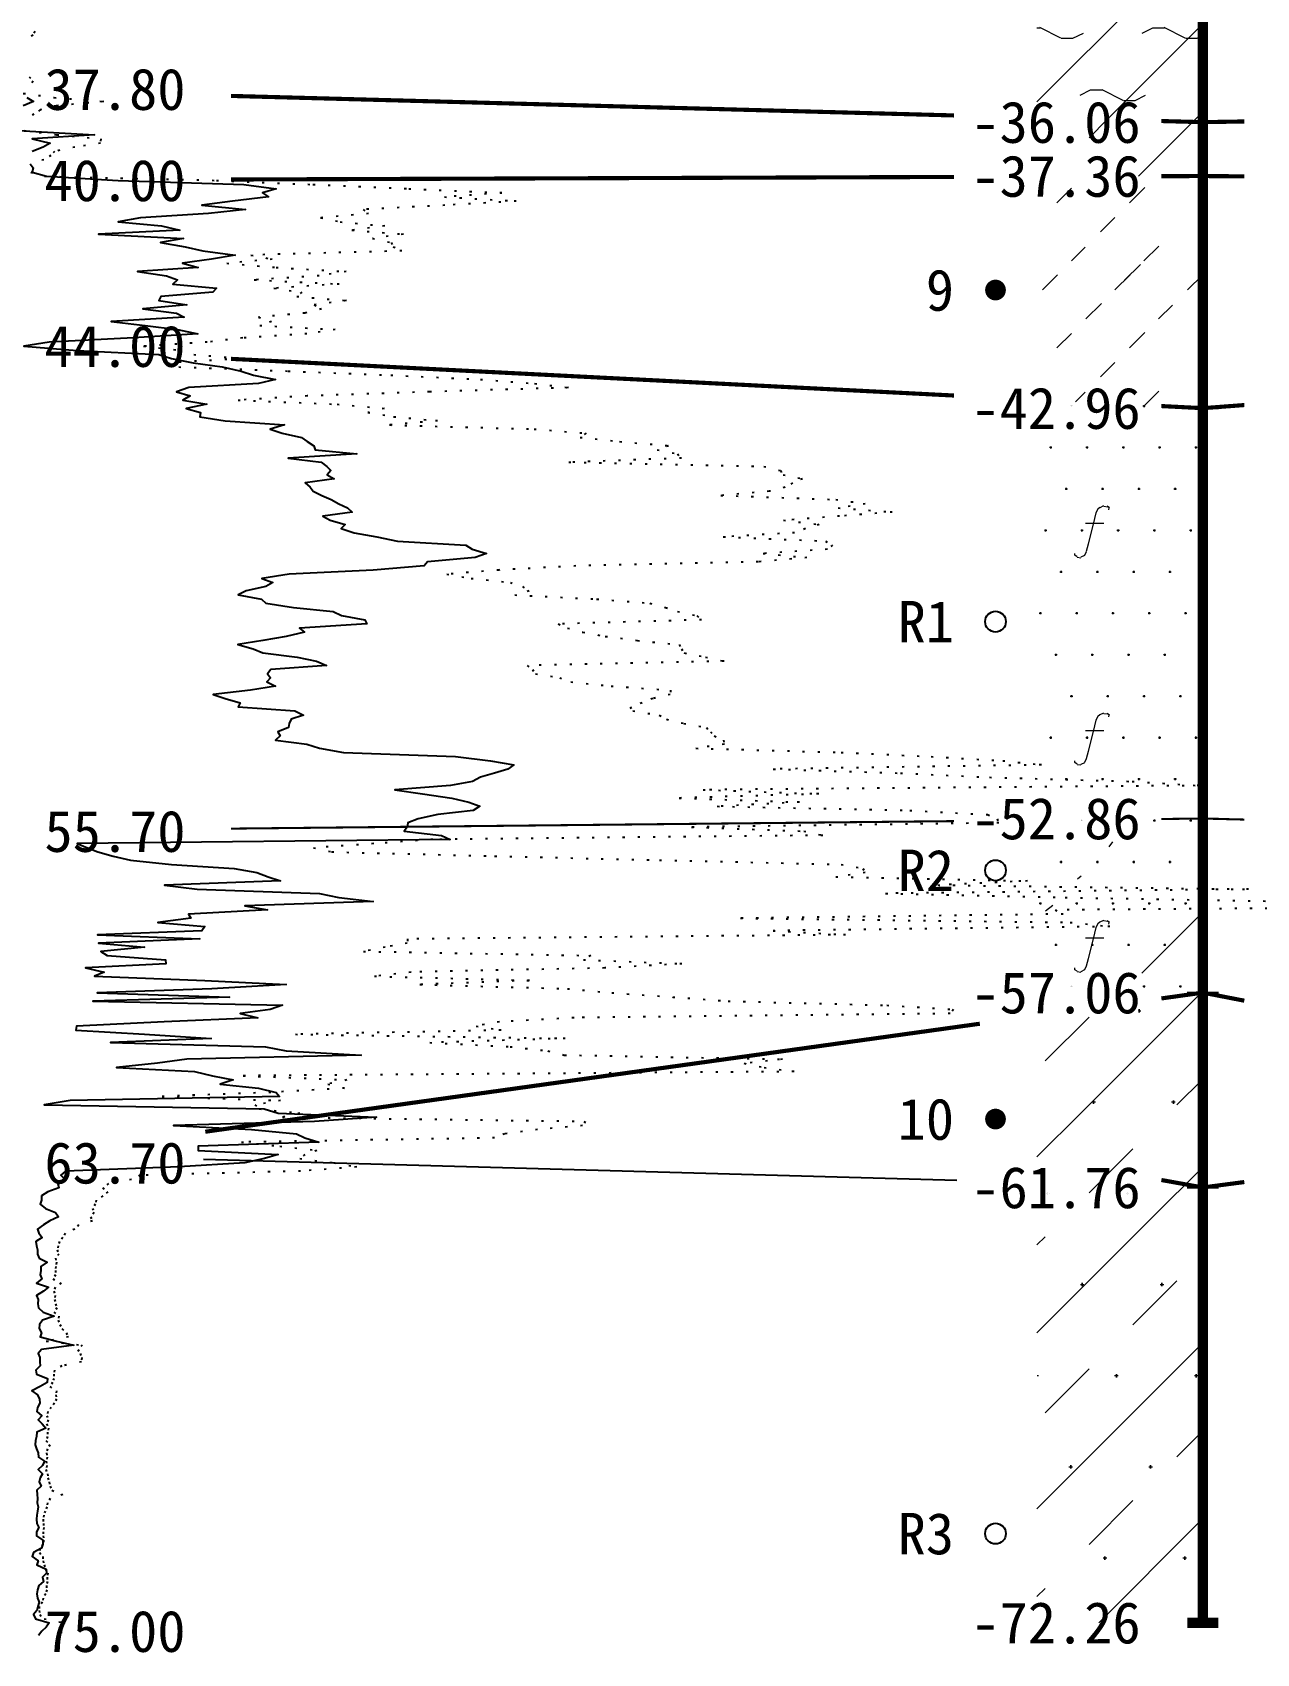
# Model space of a CAD drawing. Extents: x -37 to 3540, y -1485 to 297.
# Drawn here: x 2760.4 to 2819.5, y -825.2 to -747 of the extents above; entities that cross this region are included whole.
import ezdxf
from ezdxf.enums import TextEntityAlignment as Align

# ---------------------------------------------------------------- set-up
doc = ezdxf.new("R2010")
doc.units = 0
doc.linetypes.add('DOT', pattern=[6.35, 0, -6.35])
doc.layers.get('0').update_dxf_attribs({"linetype": 'CONTINUOUS'})
for name, color, linetype in [('CURVE', 200, 'CONTINUOUS'), ('HOLE', 41, 'CONTINUOUS'), ('SAMPLE', 1, 'CONTINUOUS'), ('STRATUM', 241, 'CONTINUOUS')]:
    doc.layers.add(name, color=color, linetype=linetype)
doc.layers.add('HATCH', color=7, linetype='CONTINUOUS', lineweight=13)
doc.styles.add('ST', font='')
doc.styles.get('ST').set_extended_font_data('SimSun')
pattern_1 = [(45, (2761.52, -891), (-4.24264, 4.24264), [10, 0]), (45, (2762.581, -894.182), (-2.12132, 6.36396), [3, -3])]
pattern_2 = [(82.875, (2760.6857, -892.206), (0.000369, 10.000176), [0.0893, -80.5337]), (143.13, (2760.7867, -892.2818), (-29.999964, 20.000054), [0.12627, -49.87373]), (172.875, (2760.9639, -892.304), (-70.000246, 9.99966), [0.17857, -80.44443]), (206.565, (2761.1423, -892.2147), (-9.9997, -9.99969), [0.19954, -22.16046]), (243.435, (2761.2316, -892.0363), (9e-06, -9.9997), [0.19954, -22.16146]), (255.964, (2761.3209, -891.679), (-0.0002, -9.9995), [0.36813, -40.86287]), (255.964, (2761.631, -890.439), (-0.0002, -9.9995), [1.2784, -39.9526]), (255.964, (2761.6994, -890.165), (-0.0002, -9.9995), [0.28235, -40.94865]), (216.87, (2761.8896, -889.9108), (-9.999982, -10.000018), [0.12627, -49.87373]), (243.435, (2761.7886, -889.9865), (9e-06, -9.9997), [0.19954, -22.16146]), (206.565, (2762.068, -889.8215), (-9.9997, -9.99969), [0.19954, -22.16046]), (172.875, (2762.2453, -889.8437), (-70.000246, 9.99966), [0.17857, -80.44443]), (143.13, (2762.3463, -889.9194), (-29.999964, 20.000054), [0.12627, -49.87373]), (82.875, (2762.3352, -890.008), (0.000369, 10.000176), [0.0893, -80.5337]), (0, (2761.191, -890.66), (0, 10), [0.89286, -9.10714]), (0, (2761.5453, -891), (1, 2), [0, -1.75]), (0, (2761.5203, -890.975), (1, 2), [0, -1.75]), (0, (2761.5203, -891), (1, 2), [0, -1.75]), (0, (2761.4953, -891), (1, 2), [0, -1.75]), (0, (2761.5203, -891.025), (1, 2), [0, -1.75])]
pattern_3 = [(82.875, (2759.684, -893.6533), (0.00081, 22.00039), [0.1964, -177.1742]), (143.13, (2759.9064, -893.82), (-65.99992, 44.00012), [0.2778, -109.7222]), (172.875, (2760.2962, -893.8687), (-154.00054, 21.99925), [0.3929, -176.9777]), (206.565, (2760.689, -893.672), (-21.99935, -21.9993), [0.439, -48.753]), (243.435, (2760.885, -893.28), (2e-05, -21.9993), [0.439, -48.7552]), (255.964, (2761.0816, -892.494), (-0.00044, -21.9989), [0.81, -89.8983]), (255.964, (2761.7637, -889.7656), (-0.00044, -21.9989), [2.8124, -87.8958]), (255.964, (2761.9143, -889.163), (-0.00044, -21.9989), [0.6212, -90.087]), (216.87, (2762.333, -888.6037), (-21.99996, -22.00004), [0.2778, -109.7222]), (243.435, (2762.111, -888.77), (2e-05, -21.9993), [0.439, -48.7552]), (206.565, (2762.7255, -888.407), (-21.99935, -21.9993), [0.439, -48.753]), (172.875, (2763.1153, -888.456), (-154.00054, 21.99925), [0.3929, -176.9777]), (143.13, (2763.3376, -888.6228), (-65.99992, 44.00012), [0.2778, -109.7222]), (82.875, (2763.3132, -888.8177), (0.00081, 22.00039), [0.1964, -177.1742]), (0, (2760.795, -890.252), (0, 22), [1.9643, -20.0357]), (0, (2761.5753, -891), (2.2, 4.4), [0, -3.85]), (0, (2761.5203, -890.945), (2.2, 4.4), [0, -3.85]), (0, (2761.5203, -891), (2.2, 4.4), [0, -3.85]), (0, (2761.4653, -891), (2.2, 4.4), [0, -3.85]), (0, (2761.5203, -891.055), (2.2, 4.4), [0, -3.85])]

# ---------------------------------------------------------------- blocks, each defined once
blk = doc.blocks.new('SampleSoilUndisturbed')
at = {"const_width": 0.5}
blk.add_lwpolyline([(-0.25, 0, 1), (0.25, 0, 1)], format="xyb", close=True, dxfattribs=at)
blk = doc.blocks.new('SampleSoilDisturbed')
blk.add_circle((0, 0), 0.5)

msp = doc.modelspace()

# ---------------------------------------------------------------- hatches: boundary and pattern name
at = {"layer": 'HATCH'}
h = msp.add_hatch(dxfattribs=at)
h.set_pattern_fill('YNNT', color=251, style=0)
h.set_pattern_definition([(45, (2761.5203, -891), (-2.12132, 2.12132), [10, 0]), (26.565, (2762.5944, -891.2536), (5.999823, 5.999812), [0.567, -12.849]), (0, (2762.0274, -891.2536), (0, 6), [0.567, -5.433]), (26.565, (2759.939, -891), (5.999823, 5.999812), [0.567, -12.849]), (0, (2760.446, -890.7464), (0, 6), [0.567, -5.433]), (153.435, (2762.0274, -891.2536), (-5.999818, -5e-06), [1.134, -12.2826]), (26.565, (2765.5944, -888.2536), (5.999823, 5.99981), [0.567, -12.849]), (0, (2765.0274, -888.2536), (0, 6), [0.567, -5.433]), (26.565, (2762.939, -888), (5.999823, 5.99981), [0.567, -12.849]), (0, (2763.446, -887.7464), (0, 6), [0.567, -5.433]), (153.435, (2765.0274, -888.2536), (-5.999818, -5e-06), [1.134, -12.2826])])
h.paths.add_polyline_path([(2816.866, -738.3), (2808.866, -738.084), (2808.866, -751.084), (2816.866, -751.3)])
h.paths.add_polyline_path([(2804.796, -752.789), (2814.355, -752.789), (2814.355, -749.856), (2804.796, -749.856)], flags=9)
h.paths.add_polyline_path([(2804.796, -739.789), (2814.355, -739.789), (2814.355, -736.856), (2804.796, -736.856)], flags=9)
h = msp.add_hatch(dxfattribs=at)
h.set_pattern_fill('FZNT', color=32, style=0)
h.set_pattern_definition(pattern_1)
h.paths.add_polyline_path([(2816.866, -751.3), (2808.866, -751.084), (2808.866, -753.929), (2816.866, -753.9)])
h.paths.add_polyline_path([(2804.796, -755.389), (2814.355, -755.389), (2814.355, -752.456), (2804.796, -752.456)], flags=9)
h.paths.add_polyline_path([(2804.796, -752.789), (2814.355, -752.789), (2814.355, -749.856), (2804.796, -749.856)], flags=9)
h = msp.add_hatch(dxfattribs=at)
h.set_pattern_fill('NZFT', color=52, style=0)
h.set_pattern_definition([(45, (2761.5203, -891), (-6e-07, 6.99998), [0.9473, -8.9522]), (45, (2762.9203, -889.6), (-6e-07, 6.99998), [0.9869, -8.9126]), (45, (2764.3203, -888.2), (-6e-07, 6.99998), [1.06018, -8.8393]), (45, (2765.7203, -886.8), (-6e-07, 6.99998), [0.94918, -8.95032]), (45, (2767.1203, -885.4), (-6e-07, 6.99998), [1.0365, -8.863]), (45, (2765.0203, -891), (-6e-07, 6.99998), [1.01335, -8.88615]), (45, (2766.4203, -889.6), (-6e-07, 6.99998), [1.07896, -12.12037]), (45, (2767.8203, -888.2), (-6e-07, 6.99998), [0.99882, -8.90067]), (45, (2762.2203, -886.8), (-4e-07, 6.99998), [1.05533, -8.84416]), (45, (2763.6203, -885.4), (-4e-07, 6.99998), [1.0365, -8.863])])
h.paths.add_polyline_path([(2816.866, -753.9), (2808.866, -753.929), (2808.866, -764.694), (2816.866, -765.1)])
h.paths.add_polyline_path([(2804.796, -766.589), (2814.355, -766.589), (2814.355, -763.656), (2804.796, -763.656)], flags=9)
h.paths.add_polyline_path([(2804.796, -755.389), (2814.355, -755.389), (2814.355, -752.456), (2804.796, -752.456)], flags=9)
h = msp.add_hatch(dxfattribs=at)
h.set_pattern_fill('FS', color=142, style=0)
h.set_pattern_definition(pattern_2)
h.paths.add_polyline_path([(2816.866, -765.1), (2808.866, -764.694), (2808.866, -784.983), (2816.866, -784.9)])
h.paths.add_polyline_path([(2804.796, -786.389), (2814.355, -786.389), (2814.355, -783.456), (2804.796, -783.456)], flags=9)
h.paths.add_polyline_path([(2804.796, -766.589), (2814.355, -766.589), (2814.355, -763.656), (2804.796, -763.656)], flags=9)
h = msp.add_hatch(dxfattribs=at)
h.set_pattern_fill('FS', color=142, style=0)
h.set_pattern_definition(pattern_2)
h.paths.add_polyline_path([(2816.866, -784.9), (2808.866, -784.983), (2808.866, -794.416), (2816.866, -793.3)])
h.paths.add_polyline_path([(2804.796, -794.789), (2814.355, -794.789), (2814.355, -791.856), (2804.796, -791.856)], flags=9)
h.paths.add_polyline_path([(2804.796, -786.389), (2814.355, -786.389), (2814.355, -783.456), (2804.796, -783.456)], flags=9)
h = msp.add_hatch(dxfattribs=at)
h.set_pattern_fill('SZFT', color=142, scale=2.2, style=0)
h.set_pattern_definition([(45, (2761.52, -891), (-2e-06, 15.4), [4.3383, -17.4406]), (45, (2767.709, -884.777), (-2e-06, 15.4), [4.386, -17.3928]), (45, (2772.669, -879.819), (-2e-06, 15.4), [3.99, -17.789]), (26.565, (2761.52, -883.3), (15.4, 15.4), [0.2123, -34.2231]), (36.87, (2763.0603, -881.76), (15.4, 15.4), [0.435, -76.565]), (315, (2769.22, -875.653), (15.4, 3e-06), [0.0727, -21.7062]), (26.565, (2769.22, -891), (15.4, 15.4), [0.3184, -34.117]), (26.565, (2770.76, -889.46), (15.4, 15.4), [0.2316, -34.2038]), (90, (2771.53, -888.69), (-15.4, -1e-06), [0.0633, -15.3367]), (26.565, (2772.3, -887.92), (15.4, 15.4), [0.2002, -68.6707]), (36.87, (2773.8403, -886.38), (15.4, 15.4), [0.2435, -76.7565]), (45, (2775.38, -884.84), (-5e-07, 15.4), [0.24, -21.5388]), (315, (2776.731, -883.195), (15.4, 3e-06), [0.0727, -21.7062]), (36.87, (2764.6003, -880.22), (15.4, 15.4), [0.2249, -76.7751]), (53.13, (2766.1403, -878.68), (30.8, 46.2), [0.2956, -76.7044]), (53.13, (2767.6803, -877.14), (30.8, 46.2), [0.2777, -76.7223])])
h.paths.add_polyline_path([(2816.866, -784.9), (2808.866, -784.983), (2808.866, -794.416), (2816.866, -793.3)])
h.paths.add_polyline_path([(2804.796, -794.789), (2814.355, -794.789), (2814.355, -791.856), (2804.796, -791.856)], flags=9)
h.paths.add_polyline_path([(2804.796, -786.389), (2814.355, -786.389), (2814.355, -783.456), (2804.796, -783.456)], flags=9)
h = msp.add_hatch(dxfattribs=at)
h.set_pattern_fill('FZNT', color=32, style=0)
h.set_pattern_definition(pattern_1)
h.paths.add_polyline_path([(2816.866, -793.3), (2808.866, -794.416), (2808.866, -801.261), (2816.866, -802.7)])
h.paths.add_polyline_path([(2804.796, -804.189), (2814.355, -804.189), (2814.355, -801.256), (2804.796, -801.256)], flags=9)
h.paths.add_polyline_path([(2804.796, -794.789), (2814.355, -794.789), (2814.355, -791.856), (2804.796, -791.856)], flags=9)
h = msp.add_hatch(dxfattribs=at)
h.set_pattern_fill('FS', color=32, scale=2.2, style=0)
h.set_pattern_definition(pattern_3)
h.paths.add_polyline_path([(2816.866, -793.3), (2808.866, -794.416), (2808.866, -801.261), (2816.866, -802.7)])
h.paths.add_polyline_path([(2804.796, -804.189), (2814.355, -804.189), (2814.355, -801.256), (2804.796, -801.256)], flags=9)
h.paths.add_polyline_path([(2804.796, -794.789), (2814.355, -794.789), (2814.355, -791.856), (2804.796, -791.856)], flags=9)
h = msp.add_hatch(dxfattribs=at)
h.set_pattern_fill('FZNT', color=32, style=0)
h.set_pattern_definition(pattern_1)
h.paths.add_polyline_path([(2816.866, -802.7), (2808.866, -801.261), (2808.866, -823.7), (2816.866, -823.7)])
h.paths.add_polyline_path([(2804.796, -825.189), (2814.355, -825.189), (2814.355, -822.256), (2804.796, -822.256)], flags=9)
h.paths.add_polyline_path([(2804.796, -804.189), (2814.355, -804.189), (2814.355, -801.256), (2804.796, -801.256)], flags=9)
h = msp.add_hatch(dxfattribs=at)
h.set_pattern_fill('FS', color=32, scale=2.2, style=0)
h.set_pattern_definition(pattern_3)
h.paths.add_polyline_path([(2816.866, -802.7), (2808.866, -801.261), (2808.866, -823.7), (2816.866, -823.7)])
h.paths.add_polyline_path([(2804.796, -825.189), (2814.355, -825.189), (2814.355, -822.256), (2804.796, -822.256)], flags=9)
h.paths.add_polyline_path([(2804.796, -804.189), (2814.355, -804.189), (2814.355, -801.256), (2804.796, -801.256)], flags=9)

# ---------------------------------------------------------------- linework, layer by layer
at = {"layer": 'CURVE', "color": 100, "linetype": 'DOT', "ltscale": 0.1}
for points in [[(2760.528, -746.91), (2760.448, -747.11), (2760.018, -747.31)], [(2760.258, -749.11), (2760.438, -749.31), (2760.318, -749.51)], [(2759.978, -749.91), (2761.468, -750.11), (2763.868, -750.31), (2761.568, -750.51), (2760.788, -750.71), (2760.488, -750.91), (2760.158, -751.11)], [(2760.018, -751.71), (2761.598, -751.91), (2763.718, -752.11), (2763.698, -752.31), (2762.458, -752.51), (2761.478, -752.71), (2761.308, -752.91), (2760.968, -753.11), (2760.298, -753.31)], [(2760.338, -753.71), (2760.998, -753.91), (2769.298, -754.11), (2773.948, -754.31), (2778.568, -754.51), (2783.058, -754.71), (2780.288, -754.91), (2783.748, -755.11), (2780.308, -755.31), (2776.368, -755.51), (2776.628, -755.71), (2774.318, -755.91), (2775.258, -756.11), (2777.408, -756.31), (2775.828, -756.51), (2778.308, -756.71), (2776.818, -756.91), (2777.718, -757.11), (2777.818, -757.31), (2778.238, -757.51), (2770.958, -757.71), (2771.978, -757.91), (2769.798, -758.11), (2772.168, -758.31), (2775.548, -758.51), (2774.248, -758.71), (2771.118, -758.91), (2775.218, -759.11), (2772.068, -759.31), (2773.408, -759.51), (2773.168, -759.71), (2775.558, -759.91), (2774.008, -760.11), (2774.358, -760.31), (2773.558, -760.51), (2771.318, -760.71), (2771.948, -760.91), (2771.378, -761.11), (2775.018, -761.31), (2773.658, -761.51), (2770.558, -761.71), (2768.848, -761.91), (2765.768, -762.11), (2767.538, -762.31), (2768.198, -762.51), (2770.528, -762.71), (2766.948, -762.91), (2767.478, -763.11), (2772.748, -763.31), (2777.698, -763.51), (2782.028, -763.71), (2784.638, -763.91), (2786.278, -764.11), (2779.578, -764.31), (2773.668, -764.51), (2770.338, -764.71), (2775.108, -764.91), (2777.378, -765.11), (2776.588, -765.31), (2777.838, -765.51), (2779.958, -765.71), (2777.638, -765.91), (2784.618, -766.11), (2787.118, -766.31), (2786.828, -766.51), (2788.738, -766.71), (2791.098, -766.91), (2790.548, -767.11), (2791.528, -767.31), (2791.718, -767.51), (2786.288, -767.71), (2795.688, -767.91), (2796.498, -768.11), (2796.618, -768.31), (2797.558, -768.51), (2797.078, -768.71), (2796.718, -768.91), (2795.958, -769.11), (2793.618, -769.31), (2799.168, -769.51), (2800.588, -769.71), (2799.278, -769.91), (2801.878, -770.11), (2799.348, -770.31), (2796.638, -770.51), (2798.368, -770.71), (2797.698, -770.91), (2797.178, -771.11), (2793.738, -771.31), (2798.668, -771.51), (2799.008, -771.71), (2798.758, -771.91), (2795.658, -772.11), (2797.768, -772.31), (2795.428, -772.51), (2786.628, -772.71), (2782.908, -772.91), (2780.398, -773.11), (2781.578, -773.31), (2783.468, -773.51), (2784.048, -773.71), (2784.378, -773.91), (2783.678, -774.11), (2787.628, -774.31), (2790.188, -774.51), (2790.958, -774.71), (2791.528, -774.91), (2792.468, -775.11), (2792.688, -775.31), (2785.778, -775.51), (2786.218, -775.71), (2786.968, -775.91), (2788.048, -776.11), (2789.598, -776.31), (2791.608, -776.51), (2791.718, -776.71), (2791.858, -776.91), (2792.878, -777.11), (2793.778, -777.31), (2784.278, -777.51), (2784.528, -777.71), (2784.678, -777.91), (2785.848, -778.11), (2786.388, -778.31), (2788.328, -778.51), (2791.198, -778.71), (2791.178, -778.91), (2790.338, -779.11), (2789.818, -779.31), (2789.248, -779.51), (2789.368, -779.71), (2790.648, -779.91), (2790.998, -780.11), (2791.838, -780.31), (2792.928, -780.51), (2793.128, -780.71), (2793.298, -780.91), (2793.748, -781.11), (2793.788, -781.31), (2792.418, -781.51), (2799.418, -781.71), (2803.758, -781.91), (2807.218, -782.11), (2809.078, -782.31), (2796.148, -782.51), (2802.288, -782.71), (2806.578, -782.91), (2813.458, -783.11), (2816.698, -783.31), (2792.768, -783.51), (2798.338, -783.71), (2791.608, -783.91), (2797.408, -784.11), (2793.448, -784.31), (2802.738, -784.51), (2806.478, -784.71), (2806.948, -784.91), (2807.028, -785.11), (2792.198, -785.31), (2797.618, -785.51), (2798.538, -785.71), (2779.728, -785.91), (2776.878, -786.11), (2773.978, -786.31), (2774.848, -786.51), (2782.708, -786.71), (2790.658, -786.91), (2799.428, -787.11), (2800.468, -787.31), (2800.588, -787.51), (2799.168, -787.71), (2808.408, -787.91), (2804.078, -788.11), (2819.068, -788.31), (2801.568, -788.51), (2810.228, -788.71), (2821.618, -788.91)], [(2836.878, -789.11), (2809.738, -789.31), (2810.128, -789.51), (2794.568, -789.71), (2810.468, -789.91), (2812.378, -790.11), (2796.138, -790.31), (2799.638, -790.51), (2778.508, -790.71), (2778.498, -790.91), (2777.438, -791.11), (2776.388, -791.31), (2787.348, -791.51), (2786.988, -791.71), (2791.738, -791.91), (2788.018, -792.11), (2778.678, -792.31), (2776.918, -792.51), (2784.388, -792.71), (2779.098, -792.91), (2786.218, -793.11), (2788.358, -793.31), (2791.298, -793.51), (2793.968, -793.71), (2801.628, -793.91), (2804.848, -794.11), (2804.678, -794.31), (2786.538, -794.51), (2782.938, -794.71), (2781.818, -794.91), (2783.018, -795.11), (2773.108, -795.31), (2786.118, -795.51), (2779.588, -795.71), (2783.458, -795.91), (2785.268, -796.11), (2786.068, -796.31), (2796.598, -796.51), (2794.748, -796.71), (2795.708, -796.91), (2797.148, -797.11), (2770.578, -797.31), (2775.578, -797.51), (2774.658, -797.71), (2775.468, -797.91), (2771.918, -798.11), (2766.668, -798.31), (2772.388, -798.51), (2771.148, -798.71), (2771.348, -798.91), (2773.308, -799.11), (2772.478, -799.31), (2787.078, -799.51), (2786.948, -799.71), (2784.778, -799.91), (2783.198, -800.11), (2782.708, -800.31), (2770.498, -800.51), (2772.348, -800.71), (2774.128, -800.91), (2773.548, -801.11), (2773.308, -801.31), (2774.948, -801.51), (2776.058, -801.71), (2773.348, -801.91), (2765.618, -802.11), (2765.198, -802.31), (2764.088, -802.51), (2763.798, -802.71), (2764.048, -802.91), (2763.818, -803.11), (2763.488, -803.31), (2763.448, -803.51), (2763.308, -803.71), (2763.388, -803.91), (2763.218, -804.11), (2763.308, -804.31), (2762.658, -804.51), (2762.458, -804.71), (2761.998, -804.91), (2761.878, -805.11), (2761.718, -805.31), (2761.658, -805.51), (2761.618, -805.71), (2761.688, -805.91), (2761.528, -806.11), (2761.578, -806.31), (2761.548, -806.51), (2761.528, -806.71), (2761.538, -806.91), (2761.398, -807.11), (2761.808, -807.31), (2761.518, -807.51), (2761.448, -807.71), (2761.518, -807.91), (2761.488, -808.11), (2761.538, -808.31), (2761.598, -808.51), (2761.458, -808.71), (2761.688, -808.91), (2761.658, -809.11), (2761.738, -809.31), (2761.838, -809.51), (2762.038, -809.71), (2762.158, -809.91), (2761.088, -810.11), (2762.818, -810.31), (2762.608, -810.51), (2762.718, -810.71), (2762.798, -810.91), (2762.778, -811.11), (2761.838, -811.31), (2761.478, -811.51), (2761.458, -811.71), (2761.458, -811.91), (2761.388, -812.11), (2761.258, -812.31), (2761.578, -812.51), (2761.548, -812.71), (2761.578, -812.91), (2761.478, -813.11), (2761.328, -813.31), (2761.168, -813.51), (2761.108, -813.71), (2761.178, -813.91), (2761.098, -814.11), (2761.198, -814.31), (2761.138, -814.51), (2761.138, -814.71), (2761.068, -814.91), (2761.258, -815.11), (2761.138, -815.31), (2761.098, -815.51), (2761.128, -815.71), (2761.088, -815.91), (2761.118, -816.11), (2761.058, -816.31), (2761.148, -816.51), (2761.168, -816.71), (2761.228, -816.91), (2761.268, -817.11), (2761.358, -817.31), (2761.888, -817.51), (2761.278, -817.71), (2761.138, -817.91), (2761.108, -818.11), (2761.038, -818.31), (2760.968, -818.51), (2760.938, -818.71), (2760.948, -818.91), (2760.968, -819.11), (2760.938, -819.31), (2760.938, -819.51), (2760.958, -819.71), (2760.938, -819.91), (2760.778, -820.11), (2760.758, -820.31), (2760.918, -820.51), (2760.928, -820.71), (2760.988, -820.91), (2761.048, -821.11), (2761.168, -821.31), (2761.128, -821.51), (2761.138, -821.71), (2761.098, -821.91), (2761.108, -822.11), (2761.058, -822.31), (2760.928, -822.51), (2760.908, -822.71), (2760.748, -822.91), (2760.738, -823.11), (2760.768, -823.31), (2760.978, -823.51), (2761.958, -823.71), (2761.688, -823.91), (2761.808, -824.11), (2761.808, -824.31)]]:
    msp.add_lwpolyline(points, dxfattribs=at)
at = {"layer": 'CURVE', "color": 30, "linetype": 'Continuous'}
for points in [[(2760.148, -750.11), (2760.468, -750.31), (2759.968, -750.51)], [(2759.728, -751.71), (2763.418, -751.91), (2760.408, -752.11), (2761.268, -752.31), (2760.938, -752.51), (2760.408, -752.71)], [(2760.308, -753.31), (2760.458, -753.51), (2760.408, -753.71), (2761.098, -753.91), (2764.548, -754.11), (2770.608, -754.31), (2772.168, -754.51), (2771.508, -754.71), (2771.808, -754.91), (2770.068, -755.11), (2768.588, -755.31), (2770.688, -755.51), (2768.908, -755.71), (2765.628, -755.91), (2764.558, -756.11), (2766.638, -756.31), (2767.528, -756.51), (2763.598, -756.71), (2767.698, -756.91), (2766.598, -757.11), (2767.788, -757.31), (2768.638, -757.51), (2770.198, -757.71), (2769.048, -757.91), (2767.648, -758.11), (2768.408, -758.31), (2765.488, -758.51), (2766.878, -758.71), (2767.418, -758.91), (2767.188, -759.11), (2769.298, -759.31), (2769.118, -759.51), (2766.608, -759.71), (2766.518, -759.91), (2767.868, -760.11), (2765.738, -760.31), (2767.368, -760.51), (2767.738, -760.71), (2764.208, -760.91), (2765.848, -761.11), (2767.418, -761.31), (2768.398, -761.51), (2765.298, -761.71), (2761.218, -761.91), (2759.998, -762.11), (2762.568, -762.31), (2766.518, -762.51), (2767.118, -762.71), (2768.178, -762.91), (2769.568, -763.11), (2770.488, -763.31), (2771.078, -763.51), (2772.148, -763.71), (2771.318, -763.91), (2767.968, -764.11), (2767.368, -764.31), (2768.018, -764.51), (2767.668, -764.71), (2768.828, -764.91), (2767.828, -765.11), (2768.528, -765.31), (2768.498, -765.51), (2769.718, -765.71), (2772.568, -765.91), (2771.878, -766.11), (2772.458, -766.31), (2773.388, -766.51), (2773.668, -766.71), (2773.988, -766.91), (2774.048, -767.11), (2776.068, -767.31), (2772.758, -767.51), (2774.338, -767.71), (2774.618, -767.91), (2774.808, -768.11), (2774.628, -768.31), (2774.978, -768.51), (2773.568, -768.71), (2773.808, -768.91), (2773.958, -769.11), (2774.368, -769.31), (2774.828, -769.51), (2775.198, -769.71), (2775.618, -769.91), (2775.838, -770.11), (2774.418, -770.31), (2774.778, -770.51), (2775.508, -770.71), (2775.308, -770.91), (2775.928, -771.11), (2777.028, -771.31), (2778.018, -771.51), (2781.328, -771.71), (2781.618, -771.91), (2782.318, -772.11), (2781.778, -772.31), (2779.478, -772.51), (2779.318, -772.71), (2776.848, -772.91), (2772.798, -773.11), (2771.488, -773.31), (2772.008, -773.51), (2771.678, -773.71), (2770.728, -773.91), (2770.348, -774.11), (2771.458, -774.31), (2771.668, -774.51), (2773.008, -774.71), (2774.918, -774.91), (2775.328, -775.11), (2776.448, -775.31), (2776.548, -775.51), (2773.298, -775.71), (2773.538, -775.91), (2772.648, -776.11), (2771.528, -776.31), (2770.328, -776.51), (2771.068, -776.71), (2771.538, -776.91), (2773.178, -777.11), (2774.118, -777.31), (2774.598, -777.51), (2771.908, -777.71), (2771.758, -777.91), (2771.898, -778.11), (2771.718, -778.31), (2772.148, -778.51), (2770.928, -778.71), (2769.128, -778.91), (2769.708, -779.11), (2770.438, -779.31), (2770.348, -779.51), (2773.078, -779.71), (2773.498, -779.91), (2772.898, -780.11), (2772.798, -780.31), (2772.768, -780.51), (2772.258, -780.71), (2772.368, -780.91), (2772.148, -781.11), (2773.658, -781.31), (2774.258, -781.51), (2775.428, -781.71), (2780.828, -781.91), (2782.518, -782.11), (2783.628, -782.31), (2783.348, -782.51), (2782.698, -782.71), (2782.028, -782.91), (2781.638, -783.11), (2780.578, -783.31), (2777.898, -783.51), (2779.238, -783.71), (2780.638, -783.91), (2781.458, -784.11), (2781.988, -784.31), (2781.668, -784.51), (2779.978, -784.71), (2779.028, -784.91), (2778.518, -785.11), (2778.488, -785.31), (2778.348, -785.51), (2780.148, -785.71), (2780.558, -785.91), (2762.568, -786.11), (2763.068, -786.31), (2763.578, -786.51), (2764.318, -786.71), (2765.148, -786.91), (2767.128, -787.11), (2770.148, -787.31), (2771.248, -787.51), (2771.788, -787.71), (2772.388, -787.91), (2766.788, -788.11), (2768.358, -788.31), (2774.258, -788.51), (2775.198, -788.71), (2776.848, -788.91), (2770.668, -789.11), (2771.748, -789.31), (2767.948, -789.51), (2768.058, -789.71), (2766.468, -789.91), (2768.728, -790.11), (2768.588, -790.31), (2763.558, -790.51), (2768.498, -790.71), (2763.608, -790.91), (2765.828, -791.11), (2763.718, -791.31), (2764.028, -791.51), (2766.838, -791.71), (2766.858, -791.91), (2762.978, -792.11), (2763.878, -792.31), (2763.408, -792.51), (2768.738, -792.71), (2772.658, -792.91), (2769.068, -793.11), (2763.538, -793.31), (2769.928, -793.51), (2763.338, -793.71), (2772.478, -793.91), (2771.888, -794.11), (2770.438, -794.31), (2771.288, -794.51), (2766.778, -794.71), (2762.538, -794.91), (2762.508, -795.11), (2765.828, -795.31), (2769.038, -795.51), (2764.188, -795.71), (2771.658, -795.91), (2772.648, -796.11), (2776.278, -796.31), (2767.868, -796.51), (2766.448, -796.71), (2764.468, -796.91), (2768.228, -797.11), (2769.098, -797.31), (2770.098, -797.51), (2769.478, -797.71), (2771.328, -797.91), (2772.168, -798.11), (2772.338, -798.31), (2762.238, -798.51), (2760.988, -798.71), (2771.598, -798.91), (2772.268, -799.11), (2777.008, -799.31), (2774.028, -799.51), (2767.228, -799.71), (2770.988, -799.91), (2773.158, -800.11), (2773.548, -800.31), (2774.238, -800.51), (2768.408, -800.71), (2768.408, -800.91), (2772.268, -801.11), (2771.608, -801.31), (2770.668, -801.51), (2767.498, -801.71), (2762.018, -801.91), (2761.788, -802.11), (2762.018, -802.31), (2761.648, -802.51), (2761.698, -802.71), (2761.158, -802.91), (2760.858, -803.11), (2760.858, -803.31), (2760.798, -803.51), (2761.048, -803.71), (2761.538, -803.91), (2761.678, -804.11), (2761.258, -804.31), (2760.958, -804.51), (2760.658, -804.71), (2760.728, -804.91), (2760.888, -805.11), (2760.588, -805.31), (2760.608, -805.51), (2760.668, -805.71), (2760.668, -805.91), (2760.748, -806.11), (2761.128, -806.31), (2760.818, -806.51), (2760.818, -806.71), (2760.798, -806.91), (2760.868, -807.11), (2760.618, -807.31), (2761.198, -807.51), (2760.948, -807.71), (2760.618, -807.91), (2760.698, -808.11), (2760.678, -808.31), (2760.718, -808.51), (2760.928, -808.71), (2761.468, -808.91), (2760.898, -809.11), (2760.758, -809.31), (2760.748, -809.51), (2760.858, -809.71), (2760.788, -809.91), (2761.578, -810.11), (2762.408, -810.31), (2760.858, -810.51), (2760.698, -810.71), (2760.768, -810.91), (2760.768, -811.11), (2760.798, -811.31), (2760.578, -811.51), (2760.618, -811.71), (2761.148, -811.91), (2761.128, -812.11), (2760.788, -812.31), (2760.388, -812.51), (2760.658, -812.71), (2760.758, -812.91), (2760.778, -813.11), (2760.658, -813.31), (2760.628, -813.51), (2760.868, -813.71), (2760.698, -813.91), (2760.888, -814.11), (2761.068, -814.31), (2760.628, -814.51), (2760.608, -814.71), (2760.568, -814.91), (2760.548, -815.11), (2760.618, -815.31), (2760.698, -815.51), (2760.708, -815.71), (2760.998, -815.91), (2760.898, -816.11), (2760.698, -816.31), (2760.898, -816.51), (2760.788, -816.71), (2760.748, -816.91), (2760.838, -817.11), (2760.638, -817.31), (2760.648, -817.51), (2760.658, -817.71), (2760.648, -817.91), (2760.698, -818.11), (2760.658, -818.31), (2760.638, -818.51), (2760.608, -818.71), (2760.638, -818.91), (2760.728, -819.11), (2760.608, -819.31), (2760.618, -819.51), (2760.918, -819.71), (2760.918, -819.91), (2760.858, -820.11), (2760.468, -820.31), (2760.398, -820.51), (2760.698, -820.71), (2760.628, -820.91), (2761.078, -821.11), (2761.098, -821.31), (2760.898, -821.51), (2760.958, -821.71), (2760.728, -821.91), (2760.668, -822.11), (2760.638, -822.31), (2760.658, -822.51), (2760.738, -822.71), (2760.678, -822.91), (2760.638, -823.11), (2760.468, -823.31), (2760.568, -823.51), (2761.218, -823.71), (2761.088, -823.91), (2760.868, -824.11), (2760.718, -824.31)]]:
    msp.add_lwpolyline(points, dxfattribs=at)
at = {"layer": 'HOLE', "linetype": 'Continuous', "const_width": 0.5}
for points in [[(2816.866, -673.7), (2816.866, -823.7)], [(2816.116, -823.7), (2817.616, -823.7)]]:
    msp.add_lwpolyline(points, dxfattribs=at)
at = {"layer": 'HOLE', "linetype": 'Continuous'}
for points in [[(2816.116, -751.3), (2817.616, -751.3)], [(2816.116, -753.9), (2817.616, -753.9)], [(2816.116, -765.1), (2817.616, -765.1)], [(2816.116, -784.9), (2817.616, -784.9)], [(2816.116, -793.3), (2817.616, -793.3)], [(2816.116, -802.7), (2817.616, -802.7)]]:
    msp.add_lwpolyline(points, dxfattribs=at)
at = {"layer": 'STRATUM', "linetype": 'Continuous'}
for points, const_width in [([(2769.998, -750.034), (2787.432, -750.505), (2804.866, -750.976)], 0.2), ([(2814.866, -751.246), (2816.866, -751.3), (2818.866, -751.266)], 0.2), ([(2769.998, -754.067), (2787.432, -754.005), (2804.866, -753.943)], 0.2), ([(2814.866, -753.907), (2816.866, -753.9), (2818.866, -753.915)], 0.2), ([(2769.998, -762.72), (2787.432, -763.605), (2804.866, -764.49)], 0.2), ([(2814.866, -764.998), (2816.866, -765.1), (2818.866, -764.949)], 0.2), ([(2769.998, -785.386), (2787.432, -785.205), (2804.866, -785.024)], 0.1), ([(2814.866, -784.921), (2816.866, -784.9), (2818.866, -784.949)], 0.1), ([(2814.866, -793.579), (2816.866, -793.3), (2818.866, -793.688)], 0.2), ([(2768.754, -800.01), (2787.432, -797.405), (2806.111, -794.8)], 0.2), ([(2814.866, -802.34), (2816.866, -802.7), (2818.866, -802.438)], 0.2)]:
    msp.add_lwpolyline(points, dxfattribs=dict(at, const_width=const_width))
at = {"layer": 'STRATUM'}
msp.add_lwpolyline([(2804.993, -802.366), (2768.667, -801.346)], dxfattribs=at)

# ---------------------------------------------------------------- block references
at = {"layer": 'SAMPLE'}
for name, p in [('SampleSoilUndisturbed', (2806.866, -759.4)), ('SampleSoilDisturbed', (2806.866, -775.4)), ('SampleSoilDisturbed', (2806.866, -787.4)), ('SampleSoilUndisturbed', (2806.866, -799.4)), ('SampleSoilDisturbed', (2806.866, -819.4))]:
    msp.add_blockref(name, p, dxfattribs=at)

# ---------------------------------------------------------------- texts
at = {"layer": 'HOLE', "style": 'ST'}
for s, p in [('37.80', (2760.998, -749.71)), ('40.00', (2760.998, -754.11)), ('44.00', (2760.998, -762.11)), ('55.70', (2760.998, -785.51)), ('63.70', (2760.998, -801.51)), ('75.00', (2760.998, -824.11))]:
    msp.add_text(s, height=2, dxfattribs=at).set_placement(p, align=Align.MIDDLE_LEFT)
for s, p in [('-36.06', (2813.866, -751.3)), ('-37.36', (2813.866, -753.9)), ('-42.96', (2813.866, -765.1)), ('-52.86', (2813.866, -784.9)), ('-57.06', (2813.866, -793.3)), ('-61.76', (2813.866, -802.7)), ('-72.26', (2813.866, -823.7))]:
    msp.add_text(s, height=2, dxfattribs=at).set_placement(p, align=Align.MIDDLE_RIGHT)
at = {"layer": 'SAMPLE', "style": 'ST'}
for s, p in [('9', (2804.866, -759.4)), ('R1', (2804.866, -775.4)), ('R2', (2804.866, -787.4)), ('10', (2804.866, -799.4)), ('R3', (2804.866, -819.4))]:
    msp.add_text(s, height=2, dxfattribs=at).set_placement(p, align=Align.MIDDLE_RIGHT)

doc.saveas('drawing.dxf')
